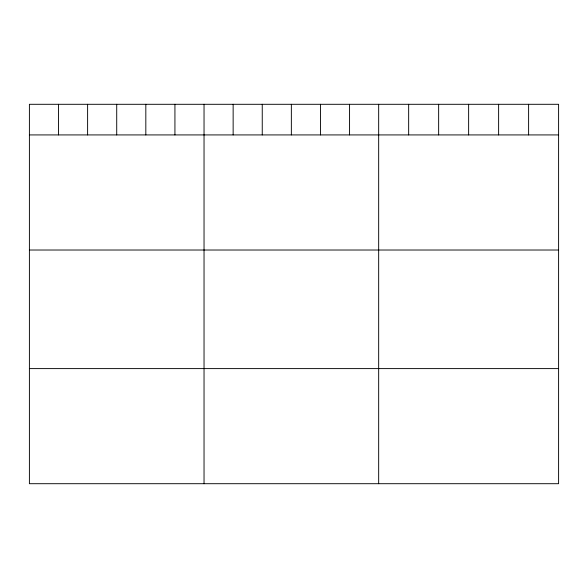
<?xml version="1.0" encoding="UTF-8"?>
<svg xmlns="http://www.w3.org/2000/svg" width="588" height="588" viewBox="0 0 588 588"><rect width="100%" height="100%" fill="white"/><g stroke="black" fill="none" stroke-linecap="round" stroke-linejoin="round"><path stroke-width="0.88" d="M558.6 134.924L558.6 483.704L29.4 483.704L29.4 104.297L558.6 104.297L558.6 134.924L29.4 134.924M29.4 250.018L558.6 250.018M29.4 368.603L558.6 368.603M528.612 104.297L528.612 134.924M498.624 104.297L498.624 134.924M468.636 104.297L468.636 134.924M438.648 104.297L438.648 134.924M408.66 104.297L408.66 134.924M378.672 104.297L378.672 483.704M349.566 104.297L349.566 134.924M320.46 104.297L320.46 134.924M291.354 104.297L291.354 134.924M262.248 104.297L262.248 134.924M233.142 104.297L233.142 134.924M204.036 104.297L204.036 483.704M174.93 104.297L174.93 134.924M145.824 104.297L145.824 134.924M116.718 104.297L116.718 134.924M87.612 104.297L87.612 134.924M58.506 104.297L58.506 134.924"/></g></svg>
